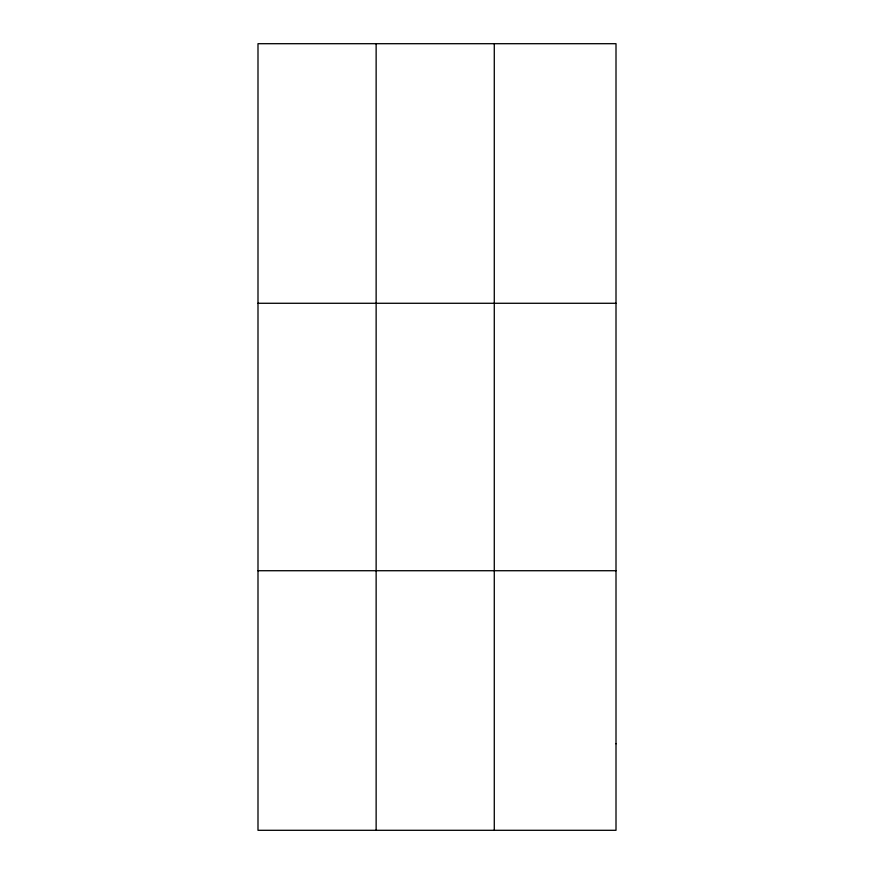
<?xml version="1.0" encoding="UTF-8"?>
<svg xmlns="http://www.w3.org/2000/svg" width="874" height="874" viewBox="0 0 874 874"><rect width="100%" height="100%" fill="white"/><g stroke="black" fill="none" stroke-linecap="round" stroke-linejoin="round"><path stroke-width="1.31" d="M376.137 830.3L376.137 43.7M494.28 830.3L494.28 43.7M257.994 303.278L616.006 303.278M257.994 570.722L616.006 570.722M616.006 743.774L616.006 830.3L257.994 830.3L257.994 43.7L616.006 43.7L616.006 743.774"/></g></svg>
